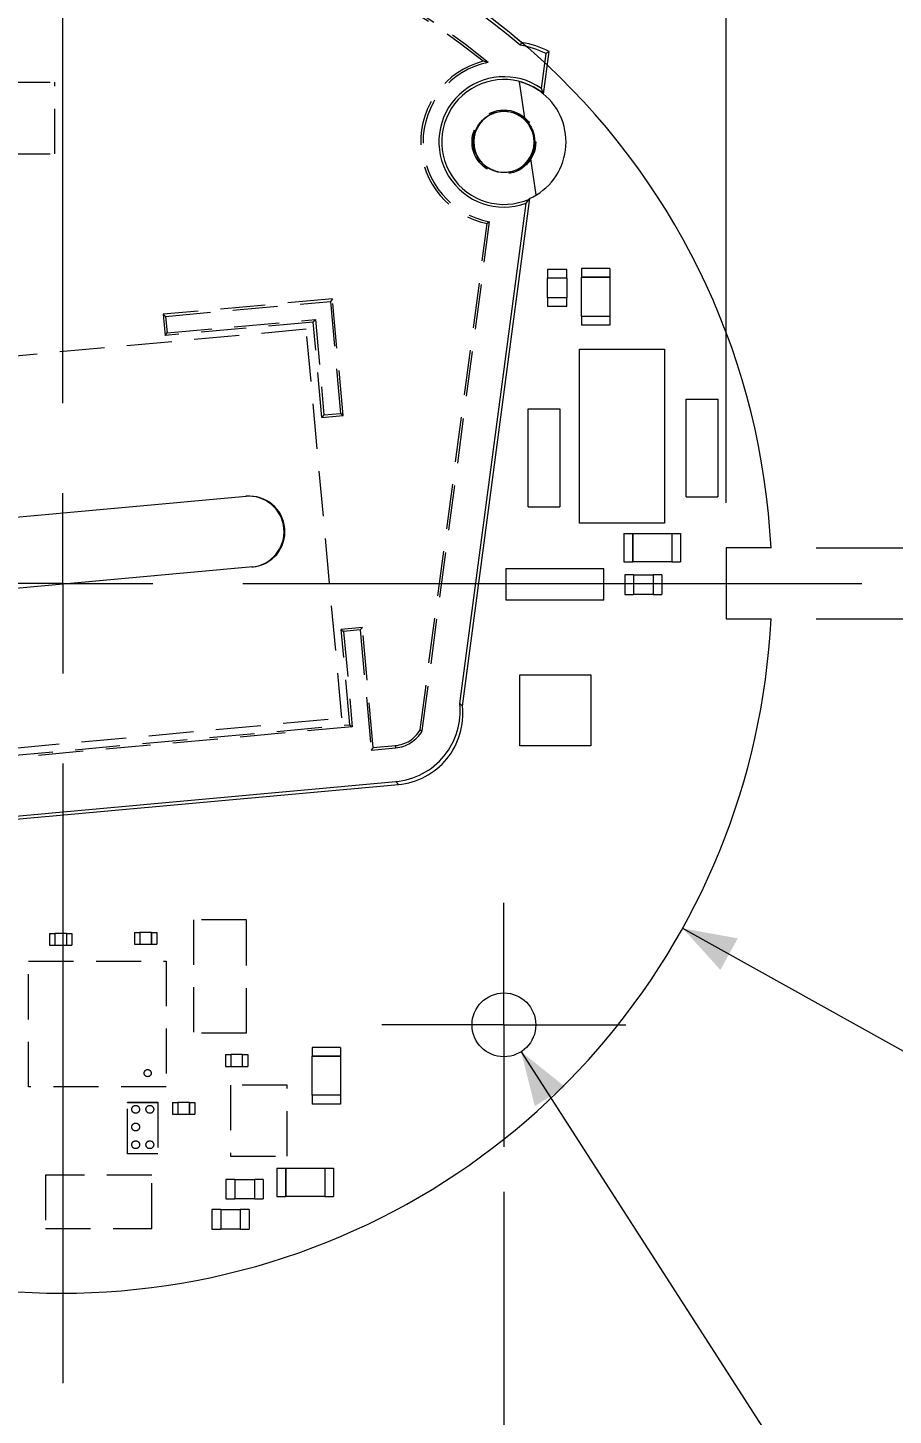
# Model space of a CAD drawing. Header units: millimetres. Extents: x 11 to 421, y 5 to 275.
# Drawn here: x 153.27 to 177.69, y 154.87 to 193.98 of the extents above; entities that cross this region are included whole.
import ezdxf

# ---------------------------------------------------------------- set-up
doc = ezdxf.new("R2010")
doc.units = ezdxf.units.MM
doc.linetypes.add('HIDDEN', pattern=[1.905, 1.27, -0.635])
doc.styles.add('SLDTEXTSTYLE0', font='GOTHIC.TTF', dxfattribs={"width": 0.913})
doc.dimstyles.new('SLDDIMSTYLE0', dxfattribs={"dimtxt": 3.175, "dimasz": 1.5, "dimexe": 0, "dimexo": 0.0625, "dimgap": 0.79375, "dimtad": 0, "dimtih": 1, "dimtoh": 1, "dimrnd": 1e-09, "dimzin": 4, "dimdsep": 46, "dimtxsty": 'SLDTEXTSTYLE0', "dimsah": 1, "dimcen": 0, "dimadec": 0, "dimazin": 1, "dimtol": 1, "dimtp": 0.03, "dimtm": 0.03, "dimtfac": 1, "dimtofl": 0, "dimtmove": 0, "dimatfit": 3, "dimfxl": 1, "dimfrac": 2, "dimtolj": 1, "dimarcsym": 0})
doc.dimstyles.new('SLDDIMSTYLE1', dxfattribs={"dimtxt": 3.175, "dimasz": 1.5, "dimexe": 0, "dimexo": 0.0625, "dimgap": 0.79375, "dimtad": 0, "dimtih": 1, "dimtoh": 1, "dimrnd": 1e-09, "dimzin": 12, "dimdsep": 46, "dimtxsty": 'SLDTEXTSTYLE0', "dimsah": 1, "dimcen": 0.09, "dimadec": 0, "dimazin": 3, "dimtol": 1, "dimtp": 0.02, "dimtm": 0.02, "dimtfac": 1, "dimtmove": 0, "dimatfit": 0, "dimfxl": 1, "dimfrac": 2, "dimtolj": 1, "dimarcsym": 0})
doc.dimstyles.new('SLDDIMSTYLE2', dxfattribs={"dimtxt": 3.175, "dimasz": 1.5, "dimexe": 0, "dimexo": 0.0625, "dimgap": 0.79375, "dimtad": 0, "dimtih": 1, "dimtoh": 1, "dimrnd": 1e-09, "dimzin": 12, "dimdsep": 46, "dimtxsty": 'SLDTEXTSTYLE0', "dimsah": 1, "dimcen": 0.09, "dimadec": 0, "dimazin": 3, "dimtol": 1, "dimtp": 0.03, "dimtm": 0.03, "dimtfac": 1, "dimtofl": 0, "dimtmove": 0, "dimatfit": 3, "dimfxl": 1, "dimfrac": 2, "dimtolj": 1, "dimarcsym": 0})
doc.dimstyles.new('SLDDIMSTYLE3', dxfattribs={"dimtxt": 3.175, "dimasz": 1.5, "dimexe": 0, "dimexo": 0.0625, "dimgap": 0.79375, "dimtad": 0, "dimtih": 1, "dimtoh": 1, "dimrnd": 1e-09, "dimzin": 12, "dimdsep": 46, "dimtxsty": 'SLDTEXTSTYLE0', "dimsah": 1, "dimcen": 0, "dimadec": 0, "dimazin": 3, "dimtfac": 1, "dimtofl": 0, "dimtmove": 0, "dimatfit": 3, "dimfxl": 1, "dimfrac": 2, "dimtolj": 1, "dimtzin": 12, "dimarcsym": 0})
doc.dimstyles.new('SLDDIMSTYLE4', dxfattribs={"dimtxt": 3.175, "dimasz": 1.5, "dimexe": 0, "dimexo": 0.0625, "dimgap": 0.79375, "dimtad": 0, "dimtih": 1, "dimtoh": 1, "dimrnd": 1e-09, "dimzin": 12, "dimdsep": 46, "dimtxsty": 'SLDTEXTSTYLE0', "dimsah": 1, "dimcen": 0.09, "dimadec": 0, "dimazin": 3, "dimtol": 1, "dimtp": 0.05, "dimtm": 0.05, "dimtfac": 1, "dimtofl": 0, "dimtmove": 0, "dimatfit": 3, "dimfxl": 1, "dimfrac": 2, "dimtolj": 1, "dimarcsym": 0})

# ---------------------------------------------------------------- blocks, each defined once
blk = doc.blocks.new('_D')
at = {"color": 7, "linetype": 'Continuous', "lineweight": 0}
for p, q in [((167.195, 165.114), (178.111, 148.152)), ((178.111, 148.152), (184.461, 148.152))]:
    blk.add_line(p, q, dxfattribs=at)
blk.add_solid([(167.195, 165.114), (167.58, 163.577), (168.434, 164.127)], dxfattribs=at)
at = {"color": 7, "linetype": 'Continuous', "lineweight": 0, "char_height": 3.175, "attachment_point": 1, "style": 'SLDTEXTSTYLE0'}
for s, insert in [('4 X ', (184.461, 149.703, -61.414)), ('%%c', (191.733, 149.654, -61.414)), ('1.80', (196.521, 149.703, -61.414)), ('±0.03', (204.732, 149.703, -61.414))]:
    blk.add_mtext(s, dxfattribs=dict(at, insert=insert))
blk = doc.blocks.new('_D_1')
at = {"color": 7, "linetype": 'Continuous', "lineweight": 0}
for p, q in [((203.56, 193.635), (197.21, 193.635)), ((197.21, 193.635), (197.21, 179.316)), ((175.515, 179.316), (200.385, 179.316)), ((178.08, 178.316), (200.385, 178.316)), ((197.21, 178.316), (197.21, 171.966))]:
    blk.add_line(p, q, dxfattribs=at)
for points in [[(197.21, 179.316), (197.718, 180.816), (196.702, 180.816)], [(197.21, 178.316), (196.702, 176.816), (197.718, 176.816)]]:
    blk.add_solid(points, dxfattribs=at)
at = {"color": 7, "linetype": 'Continuous', "lineweight": 0, "char_height": 3.175, "attachment_point": 1, "style": 'SLDTEXTSTYLE0'}
for s, insert in [('±0.02', (205.906, 195.17, -61.414)), ('1', (203.56, 195.17, -61.414))]:
    blk.add_mtext(s, dxfattribs=dict(at, insert=insert))
blk = doc.blocks.new('_D_2')
at = {"color": 7, "linetype": 'Continuous', "lineweight": 0}
for p, q in [((190.245, 178.316), (190.245, 184.666)), ((178.08, 178.316), (193.42, 178.316)), ((175.515, 177.316), (193.42, 177.316)), ((190.245, 166.787), (190.245, 177.316)), ((196.595, 166.787), (190.245, 166.787))]:
    blk.add_line(p, q, dxfattribs=at)
for points in [[(190.245, 178.316), (190.753, 179.816), (189.737, 179.816)], [(190.245, 177.316), (189.737, 175.816), (190.753, 175.816)]]:
    blk.add_solid(points, dxfattribs=at)
at = {"color": 7, "linetype": 'Continuous', "lineweight": 0, "char_height": 3.175, "attachment_point": 1, "style": 'SLDTEXTSTYLE0'}
for s, insert in [('1', (196.595, 168.322, -61.414)), ('±0.02', (198.941, 168.322, -61.414))]:
    blk.add_mtext(s, dxfattribs=dict(at, insert=insert))
blk = doc.blocks.new('_D_3')
at = {"color": 7, "linetype": 'Continuous', "lineweight": 0}
for p, q in [((154.263, 202.133), (154.263, 213.554)), ((172.978, 180.586), (172.978, 213.554)), ((154.263, 210.379), (172.978, 210.379)), ((172.978, 210.379), (179.699, 210.379))]:
    blk.add_line(p, q, dxfattribs=at)
for points in [[(154.263, 210.379), (155.763, 209.871), (155.763, 210.887)], [(172.978, 210.379), (171.478, 210.887), (171.478, 209.871)]]:
    blk.add_solid(points, dxfattribs=at)
at = {"color": 7, "linetype": 'Continuous', "lineweight": 0, "char_height": 3.175, "attachment_point": 1, "style": 'SLDTEXTSTYLE0'}
for s, insert in [('18.71', (179.699, 211.914, -61.414)), ('±0.03', (190.256, 211.914, -61.414))]:
    blk.add_mtext(s, dxfattribs=dict(at, insert=insert))
blk = doc.blocks.new('_D_4')
at = {"color": 7, "linetype": 'Continuous', "lineweight": 0}
for p, q in [((171.75, 168.595), (185.841, 160.761)), ((185.841, 160.761), (192.191, 160.761))]:
    blk.add_line(p, q, dxfattribs=at)
blk.add_solid([(171.75, 168.595), (172.814, 167.422), (173.307, 168.31)], dxfattribs=at)
at = {"color": 7, "linetype": 'Continuous', "lineweight": 0, "char_height": 3.175, "attachment_point": 1, "style": 'SLDTEXTSTYLE0'}
for s, insert in [('%%c', (192.191, 162.272, -61.414)), ('40.02', (196.98, 162.321, -61.414))]:
    blk.add_mtext(s, dxfattribs=dict(at, insert=insert))
blk = doc.blocks.new('_D_5')
at = {"color": 7, "linetype": 'Continuous', "lineweight": 0}
for p, q in [((166.708, 161.161), (166.708, 128.138)), ((154.263, 154.499), (154.263, 128.138)), ((154.263, 131.313), (166.708, 131.313)), ((166.708, 131.313), (171.092, 131.313))]:
    blk.add_line(p, q, dxfattribs=at)
for points in [[(154.263, 131.313), (155.763, 130.805), (155.763, 131.821)], [(166.708, 131.313), (165.208, 131.821), (165.208, 130.805)]]:
    blk.add_solid(points, dxfattribs=at)
at = {"color": 7, "linetype": 'Continuous', "lineweight": 0, "char_height": 3.175, "attachment_point": 1, "style": 'SLDTEXTSTYLE0'}
for s, insert in [('2 X ', (171.092, 132.849, -61.414)), ('12.45', (178.363, 132.849, -61.414)), ('±0.05', (188.92, 132.849, -61.414))]:
    blk.add_mtext(s, dxfattribs=dict(at, insert=insert))
blk = doc.blocks.new('_D_6')
at = {"color": 7, "linetype": 'Continuous', "lineweight": 0}
for p, q in [((141.818, 161.161), (141.818, 128.138)), ((154.263, 154.499), (154.263, 128.138)), ((141.818, 131.313), (140.002, 131.313)), ((154.263, 131.313), (141.818, 131.313))]:
    blk.add_line(p, q, dxfattribs=at)
for points in [[(141.818, 131.313), (143.318, 130.805), (143.318, 131.821)], [(154.263, 131.313), (152.763, 131.821), (152.763, 130.805)]]:
    blk.add_solid(points, dxfattribs=at)
at = {"color": 7, "linetype": 'Continuous', "lineweight": 0, "char_height": 3.175, "attachment_point": 1, "style": 'SLDTEXTSTYLE0'}
for s, insert in [('2 X ', (111.639, 132.849, -61.414)), ('12.45', (118.91, 132.849, -61.414)), ('±0.05', (129.467, 132.849, -61.414))]:
    blk.add_mtext(s, dxfattribs=dict(at, insert=insert))
blk = doc.blocks.new('SW_CENTERMARKSYMBOL_3')
at = {"color": 0, "linetype": 'Continuous', "lineweight": 0}
for p, q in [((0, 2.54), (0, 3.44)), ((0, 0), (0, 2.54)), ((-2.54, 0), (-3.44, 0)), ((0, 0), (-2.54, 0)), ((0, 0), (0, -2.54)), ((0, 0), (2.54, 0)), ((2.54, 0), (3.44, 0)), ((0, -2.54), (0, -3.44))]:
    blk.add_line(p, q, dxfattribs=at)
blk = doc.blocks.new('SW_CENTERMARKSYMBOL_4')
at = {"color": 0, "linetype": 'Continuous', "lineweight": 0}
for p, q in [((0, 5.08), (0, 22.547)), ((0, 0), (0, 2.54)), ((0, 0), (-2.54, 0)), ((0, 0), (0, -2.54)), ((0, 0), (2.54, 0)), ((5.08, 0), (22.547, 0)), ((0, -5.08), (0, -22.547))]:
    blk.add_line(p, q, dxfattribs=at)

msp = doc.modelspace()

# ---------------------------------------------------------------- linework, layer by layer
at = {"color": 7, "linetype": 'Continuous', "lineweight": 15}
for p, q in [((167.011, 193.735), (167.212, 193.566)), ((167.204, 193.568), (167.165, 193.485)), ((167.766, 192.267), (167.897, 193.256)), ((167.828, 192.109), (167.987, 193.309)), ((167.987, 193.309), (167.897, 193.256)), ((167.821, 192.128), (167.766, 192.267)), ((167.821, 192.128), (167.819, 192.116)), ((167.308, 191.367), (167.306, 191.375)), ((167.459, 190.354), (167.46, 190.346)), ((165.465, 174.93), (167.336, 189.032)), ((165.538, 174.857), (167.438, 189.168)), ((167.426, 189.151), (167.427, 189.163)), ((167.934, 187.169), (167.934, 186.919)), ((168.484, 187.169), (167.934, 187.169)), ((168.484, 186.919), (168.484, 187.169)), ((168.897, 187.195), (168.897, 186.945)), ((169.697, 187.195), (168.897, 187.195)), ((169.697, 187.195), (169.697, 186.945)), ((168.484, 186.919), (167.934, 186.919)), ((167.934, 186.369), (167.934, 186.919)), ((168.484, 186.919), (168.484, 186.369)), ((169.697, 186.945), (168.897, 186.945)), ((168.897, 185.844), (168.897, 186.945)), ((168.897, 186.945), (169.697, 186.945)), ((169.697, 186.944), (169.697, 185.844)), ((167.934, 186.369), (167.934, 186.119)), ((168.484, 186.369), (167.934, 186.369)), ((168.484, 186.119), (168.484, 186.369)), ((168.484, 186.119), (167.934, 186.119)), ((169.697, 185.844), (168.897, 185.844)), ((168.897, 185.844), (168.897, 185.594)), ((169.697, 185.844), (168.897, 185.844)), ((169.697, 185.844), (169.697, 185.594)), ((169.697, 185.594), (168.897, 185.594)), ((168.842, 184.916), (171.242, 184.916)), ((168.842, 180.016), (168.842, 184.916)), ((171.242, 184.916), (171.242, 180.016)), ((171.847, 183.511), (172.739, 183.512)), ((171.847, 180.752), (171.847, 183.511)), ((172.739, 183.512), (172.739, 180.752)), ((167.397, 183.236), (168.289, 183.237)), ((167.397, 180.477), (167.397, 183.236)), ((168.289, 183.237), (168.289, 180.477)), ((148.737, 179.801), (159.439, 180.772)), ((171.847, 180.752), (172.739, 180.752)), ((167.397, 180.477), (168.289, 180.477)), ((171.242, 180.016), (168.842, 180.016)), ((160.502, 179.865), (160.526, 179.867)), ((170.091, 179.724), (170.091, 178.924)), ((170.091, 179.724), (170.341, 179.724)), ((170.341, 179.724), (170.341, 178.924)), ((170.341, 179.724), (171.441, 179.724)), ((170.341, 178.924), (170.341, 179.724)), ((171.441, 179.724), (171.691, 179.724)), ((171.441, 179.724), (171.441, 178.924)), ((171.441, 179.724), (171.441, 178.924)), ((171.691, 179.724), (171.691, 178.924)), ((174.245, 179.316), (172.978, 179.316)), ((172.978, 179.316), (172.978, 177.316)), ((159.62, 178.78), (148.917, 177.809)), ((170.091, 178.924), (170.341, 178.924)), ((171.441, 178.924), (170.341, 178.924)), ((171.441, 178.924), (171.691, 178.924)), ((166.772, 177.846), (166.771, 178.738)), ((166.771, 178.738), (169.531, 178.738)), ((169.531, 177.846), (169.531, 178.738)), ((170.368, 178.558), (170.118, 178.558)), ((170.118, 178.558), (170.118, 178.008)), ((170.368, 178.558), (170.368, 178.008)), ((170.368, 178.558), (170.918, 178.558)), ((171.168, 178.558), (170.918, 178.558)), ((170.918, 178.558), (170.918, 178.008)), ((171.168, 178.558), (171.168, 178.008)), ((170.118, 178.008), (170.368, 178.008)), ((170.918, 178.008), (170.368, 178.008)), ((170.918, 178.008), (171.168, 178.008)), ((169.531, 177.846), (166.772, 177.846)), ((172.978, 177.316), (174.245, 177.316)), ((167.158, 173.735), (167.158, 175.735)), ((167.158, 175.735), (169.158, 175.735)), ((169.158, 175.735), (169.158, 173.735)), ((169.158, 173.735), (167.158, 173.735)), ((145.96, 171.035), (163.731, 172.648)), ((146.007, 171.128), (163.657, 172.73)), ((163.731, 172.648), (163.657, 172.73))]:
    msp.add_line(p, q, dxfattribs=at)
at = {"color": 7, "linetype": 'HIDDEN', "lineweight": 0}
for p, q in [((166.265, 193.002), (166.122, 193.035)), ((152.641, 192.45), (154.041, 192.45)), ((154.041, 190.425), (154.041, 192.45)), ((167.306, 191.375), (167.145, 192.456)), ((152.641, 190.425), (154.041, 190.425)), ((167.621, 189.265), (167.46, 190.346)), ((164.344, 174.186), (166.238, 188.459)), ((164.401, 174.156), (166.306, 188.512)), ((166.306, 188.512), (166.238, 188.459)), ((161.873, 186.336), (157.093, 185.902)), ((157.163, 185.844), (161.815, 186.266)), ((161.873, 186.336), (161.815, 186.266)), ((161.815, 186.266), (162.101, 183.108)), ((162.171, 183.049), (161.873, 186.336)), ((157.093, 185.902), (157.163, 185.844)), ((157.093, 185.902), (157.147, 185.305)), ((157.163, 185.844), (157.205, 185.375)), ((161.132, 185.479), (146.195, 184.106)), ((161.33, 185.684), (157.147, 185.305)), ((157.205, 185.375), (161.388, 185.754)), ((162.139, 174.525), (161.132, 185.479)), ((161.33, 185.684), (161.388, 185.754)), ((161.574, 182.995), (161.33, 185.684)), ((161.388, 185.754), (161.632, 183.065)), ((157.147, 185.305), (157.205, 185.375)), ((161.632, 183.065), (161.574, 182.995)), ((161.574, 182.995), (162.171, 183.049)), ((161.632, 183.065), (162.101, 183.108)), ((162.171, 183.049), (162.101, 183.108)), ((162.714, 177.074), (162.116, 177.02)), ((162.116, 177.02), (162.186, 176.961)), ((162.36, 174.331), (162.116, 177.02)), ((162.655, 177.004), (162.186, 176.961)), ((162.186, 176.961), (162.43, 174.272)), ((162.714, 177.074), (162.655, 177.004)), ((162.655, 177.004), (162.963, 173.618)), ((163.021, 173.688), (162.714, 177.074)), ((147.202, 173.152), (162.139, 174.525)), ((162.43, 174.272), (146.965, 172.869)), ((147.023, 172.939), (162.36, 174.331)), ((162.36, 174.331), (162.43, 174.272)), ((163.021, 173.688), (162.963, 173.618)), ((162.963, 173.618), (163.655, 173.681)), ((163.021, 173.688), (163.649, 173.745)), ((163.655, 173.681), (163.649, 173.745)), ((157.948, 168.837), (157.948, 165.637)), ((159.448, 168.837), (157.948, 168.837)), ((159.448, 165.637), (159.448, 168.837)), ((153.887, 168.451), (153.887, 168.121)), ((153.887, 168.451), (154.037, 168.451)), ((154.037, 168.451), (154.037, 168.121)), ((154.367, 168.451), (154.037, 168.451)), ((154.367, 168.451), (154.367, 168.121)), ((154.367, 168.451), (154.517, 168.451)), ((154.517, 168.451), (154.517, 168.121)), ((156.289, 168.475), (156.289, 168.145)), ((156.289, 168.475), (156.439, 168.475)), ((156.439, 168.475), (156.439, 168.145)), ((156.769, 168.475), (156.439, 168.475)), ((156.769, 168.475), (156.919, 168.475)), ((156.769, 168.475), (156.769, 168.145)), ((156.769, 168.145), (156.769, 168.475)), ((156.919, 168.475), (156.919, 168.145)), ((153.887, 168.121), (154.037, 168.121)), ((154.037, 168.121), (154.367, 168.121)), ((154.367, 168.121), (154.517, 168.121)), ((156.289, 168.145), (156.439, 168.145)), ((156.439, 168.145), (156.769, 168.145)), ((156.769, 168.145), (156.919, 168.145)), ((153.296, 164.122), (153.296, 167.672)), ((153.296, 167.672), (157.176, 167.672)), ((157.176, 167.672), (157.176, 164.122)), ((159.448, 165.637), (157.948, 165.637)), ((161.302, 165.236), (161.302, 164.986)), ((162.102, 165.236), (161.302, 165.236)), ((162.102, 165.236), (162.102, 164.986)), ((158.854, 165.032), (158.854, 164.702)), ((158.854, 165.032), (159.004, 165.032)), ((158.854, 164.702), (159.004, 164.702)), ((159.004, 165.032), (159.004, 164.702)), ((159.334, 165.032), (159.004, 165.032)), ((159.004, 164.702), (159.334, 164.702)), ((159.334, 164.702), (159.334, 165.032)), ((159.334, 165.032), (159.484, 165.032)), ((159.334, 164.702), (159.484, 164.702)), ((159.484, 165.032), (159.484, 164.702)), ((162.102, 164.986), (161.302, 164.986)), ((161.302, 163.886), (161.302, 164.986)), ((161.302, 164.986), (162.102, 164.986)), ((162.102, 164.986), (162.102, 163.886)), ((157.176, 164.122), (153.296, 164.122)), ((158.997, 164.171), (158.997, 162.171)), ((160.597, 164.171), (158.997, 164.171)), ((160.597, 162.171), (160.597, 164.171)), ((161.302, 163.886), (161.302, 163.636)), ((162.102, 163.886), (161.302, 163.886)), ((162.102, 163.886), (161.302, 163.886)), ((162.102, 163.886), (162.102, 163.636)), ((156.089, 163.695), (156.949, 163.695)), ((156.089, 163.682), (156.089, 163.695)), ((156.089, 162.233), (156.089, 163.682)), ((156.089, 163.682), (156.949, 163.682)), ((156.949, 163.695), (156.949, 163.682)), ((156.949, 163.682), (156.949, 162.233)), ((157.358, 163.681), (157.358, 163.351)), ((157.358, 163.681), (157.508, 163.681)), ((157.508, 163.681), (157.508, 163.351)), ((157.838, 163.681), (157.508, 163.681)), ((157.838, 163.681), (157.988, 163.681)), ((157.838, 163.681), (157.838, 163.351)), ((157.838, 163.351), (157.838, 163.681)), ((157.988, 163.681), (157.988, 163.351)), ((162.102, 163.636), (161.302, 163.636)), ((157.358, 163.351), (157.508, 163.351)), ((157.508, 163.351), (157.838, 163.351)), ((157.838, 163.351), (157.988, 163.351)), ((156.089, 162.232), (156.089, 162.233)), ((156.949, 162.233), (156.089, 162.233)), ((156.949, 162.232), (156.089, 162.232)), ((156.949, 162.233), (156.949, 162.232)), ((158.997, 162.171), (160.597, 162.171)), ((153.777, 161.636), (153.777, 160.136)), ((156.777, 161.636), (153.777, 161.636)), ((156.777, 160.136), (156.777, 161.636)), ((160.302, 161.836), (160.302, 161.036)), ((160.302, 161.836), (160.552, 161.836)), ((160.552, 161.836), (160.552, 161.036)), ((160.552, 161.836), (161.652, 161.836)), ((160.552, 161.036), (160.552, 161.836)), ((161.652, 161.836), (161.902, 161.836)), ((161.652, 161.836), (161.652, 161.036)), ((161.652, 161.836), (161.652, 161.036)), ((161.902, 161.836), (161.902, 161.036)), ((158.867, 161.516), (158.867, 160.966)), ((159.117, 161.516), (158.867, 161.516)), ((159.117, 161.516), (159.117, 160.966)), ((159.117, 161.516), (159.667, 161.516)), ((159.667, 161.516), (159.667, 160.966)), ((159.917, 161.516), (159.667, 161.516)), ((159.917, 161.516), (159.917, 160.966)), ((158.867, 160.966), (159.117, 160.966)), ((159.667, 160.966), (159.117, 160.966)), ((159.667, 160.966), (159.917, 160.966)), ((160.302, 161.036), (160.552, 161.036)), ((161.652, 161.036), (160.552, 161.036)), ((161.652, 161.036), (161.902, 161.036)), ((158.469, 160.667), (158.469, 160.117)), ((158.719, 160.667), (158.469, 160.667)), ((158.719, 160.667), (158.719, 160.117)), ((158.719, 160.667), (159.269, 160.667)), ((159.519, 160.667), (159.269, 160.667)), ((159.269, 160.667), (159.269, 160.117)), ((159.519, 160.667), (159.519, 160.117)), ((153.777, 160.136), (156.777, 160.136)), ((158.469, 160.117), (158.719, 160.117)), ((159.269, 160.117), (158.719, 160.117)), ((159.269, 160.117), (159.519, 160.117))]:
    msp.add_line(p, q, dxfattribs=at)
at = {"color": 7, "linetype": 'HIDDEN', "lineweight": 0, "flags": 128}
for points in [[(167.212, 193.566), (167.369, 193.432), (167.936, 192.921)], [(164.344, 174.186), (164.371, 174.172), (164.401, 174.156)]]:
    msp.add_lwpolyline(points, dxfattribs=at)
at = {"color": 7, "linetype": 'Continuous', "lineweight": 15, "flags": 128}
msp.add_lwpolyline([(167.336, 189.032), (167.404, 189.121), (167.426, 189.151)], dxfattribs=at)
at = {"color": 7, "linetype": 'HIDDEN', "lineweight": 0}
for centre, radius in [((166.708, 190.761), 0.9), ((156.658, 164.511), 0.1), ((156.319, 163.492), 0.11), ((156.719, 163.492), 0.11), ((156.319, 162.992), 0.11), ((156.319, 162.492), 0.11), ((156.719, 162.492), 0.11)]:
    msp.add_circle(centre, radius, dxfattribs=at)
at = {"color": 7, "linetype": 'Continuous', "lineweight": 15}
for centre, radius in [((166.712, 190.761), 0.866), ((166.708, 165.871), 0.9)]:
    msp.add_circle(centre, radius, dxfattribs=at)
for centre, radius, start, end in [((154.267, 178.316), 20, 49.6953, 128.4996), ((154.267, 178.316), 19.912, 49.626, 128.3729), ((154.263, 178.316), 20.007, 128.3738, 357.135), ((166.712, 190.761), 2.762, 64.5962, 80.5523), ((166.712, 190.761), 2.85, 63.4195, 80.0591), ((154.263, 178.316), 20.007, 2.865, 46.8896), ((166.712, 190.761), 1.838, 55.0254, 289.8561), ((166.712, 190.761), 1.76, 50.9697, 293.9118), ((166.712, 190.761), 1.75, 294.1219, 50.7596), ((166.712, 190.761), 0.855, 45.9614, 330.9895), ((166.712, 190.761), 0.85, 331.4522, 45.4987)]:
    msp.add_arc(centre, radius, start, end, dxfattribs=at)
at = {"color": 7, "linetype": 'HIDDEN', "lineweight": 0}
for centre, radius, start, end in [((154.267, 178.316), 18.965, 50.7519, 126.7122), ((154.267, 178.316), 18.9, 51.153, 126.8498), ((166.712, 190.761), 2.35, 104.5451, 258.3643), ((166.712, 190.761), 2.285, 101.2684, 259.7678), ((166.712, 190.761), 1.75, 50.3815, 75.6584), ((163.567, 174.641), 0.9, 275.186, 329.6413), ((163.567, 174.641), 0.965, 275.186, 329.7853)]:
    msp.add_arc(centre, radius, start, end, dxfattribs=at)
at = {"color": 7, "linetype": 'Continuous', "lineweight": 15}
for centre, major_axis, ratio, start_param, end_param in [((159.506, 179.774), (0.996, 0.09), 0.999848, 0, 1.570796), ((159.53, 179.776), (0.996, 0.09), 0.999848, 0, 1.570796), ((159.506, 179.774), (-0.996, -0.09), 0.999848, 1.570796, 3.141593), ((159.53, 179.776), (-0.996, -0.09), 0.999848, 1.570796, 3.141593), ((163.476, 174.722), (-1.347, 1.479), 0.99976, 2.493699, 4.078316), ((163.55, 174.64), (-1.347, 1.479), 0.99976, 2.493699, 4.08254), ((235.952, 95.111), (-72.56, 81.644), 0.013861, 6.05443, 6.058654)]:
    msp.add_ellipse(centre, major_axis=major_axis, ratio=ratio, start_param=start_param, end_param=end_param, dxfattribs=at)

# ---------------------------------------------------------------- block references
at = {"color": 7, "linetype": 'Continuous', "lineweight": 0}
for name, p in [('SW_CENTERMARKSYMBOL_4', (154.263, 178.316)), ('SW_CENTERMARKSYMBOL_3', (166.708, 165.871))]:
    msp.add_blockref(name, p, dxfattribs=at)

# ---------------------------------------------------------------- dimensions: what is measured, and where the dimension line sits
dim = msp.add_linear_dim(base=(172.9776, 210.3786), p1=(154.263, 200.8625), p2=(172.9776, 179.3156), dimstyle='SLDDIMSTYLE2', dxfattribs=at)
dim.commit()
dim.dimension.update_dxf_attribs({"geometry": '_D_3', "text_midpoint": (190.2448, 210.3786), "dimtype": 160})
for base, p2, picture, middle in [((197.21, 179.316), (174.245, 179.316), '_D_1', (197.21, 193.635)), ((190.245, 177.316), (174.245, 177.316), '_D_2', (190.245, 166.787))]:
    dim = msp.add_linear_dim(base=base, p1=(176.81, 178.316), p2=p2, angle=90, dimstyle='SLDDIMSTYLE1', dxfattribs=at)
    dim.commit()
    dim.dimension.update_dxf_attribs({"geometry": picture, "text_midpoint": middle, "dimtype": 160})
dim = msp.add_radius_dim(center=(154.263, 178.316), mpoint=(171.75, 168.595), text='%%c40.02', dimstyle='SLDDIMSTYLE3', override={"dimpost": '<>'}, dxfattribs=at)
dim.commit()
dim.dimension.update_dxf_attribs({"geometry": '_D_4', "text_midpoint": (199.864, 160.761), "dimtype": 164})
dim = msp.add_diameter_dim_2p(p1=(166.221, 166.627), p2=(167.195, 165.114), text='4 X <>', dimstyle='SLDDIMSTYLE0', dxfattribs=at)
dim.commit()
dim.dimension.update_dxf_attribs({"geometry": '_D', "text_midpoint": (199.864, 148.152), "dimtype": 163})
for base, p1, p2, picture, middle in [((141.8179, 131.3133), (154.263, 155.7688), (141.8179, 162.4306), '_D_6', (125.8205, 131.3133)), ((166.70804, 131.31335), (154.26296, 155.76878), (166.70804, 162.43057), '_D_5', (185.27347, 131.31335))]:
    dim = msp.add_linear_dim(base=base, p1=p1, p2=p2, text='2 X <>', dimstyle='SLDDIMSTYLE4', dxfattribs=at)
    dim.commit()
    dim.dimension.update_dxf_attribs({"geometry": picture, "text_midpoint": middle, "dimtype": 160})

doc.saveas('drawing.dxf')
